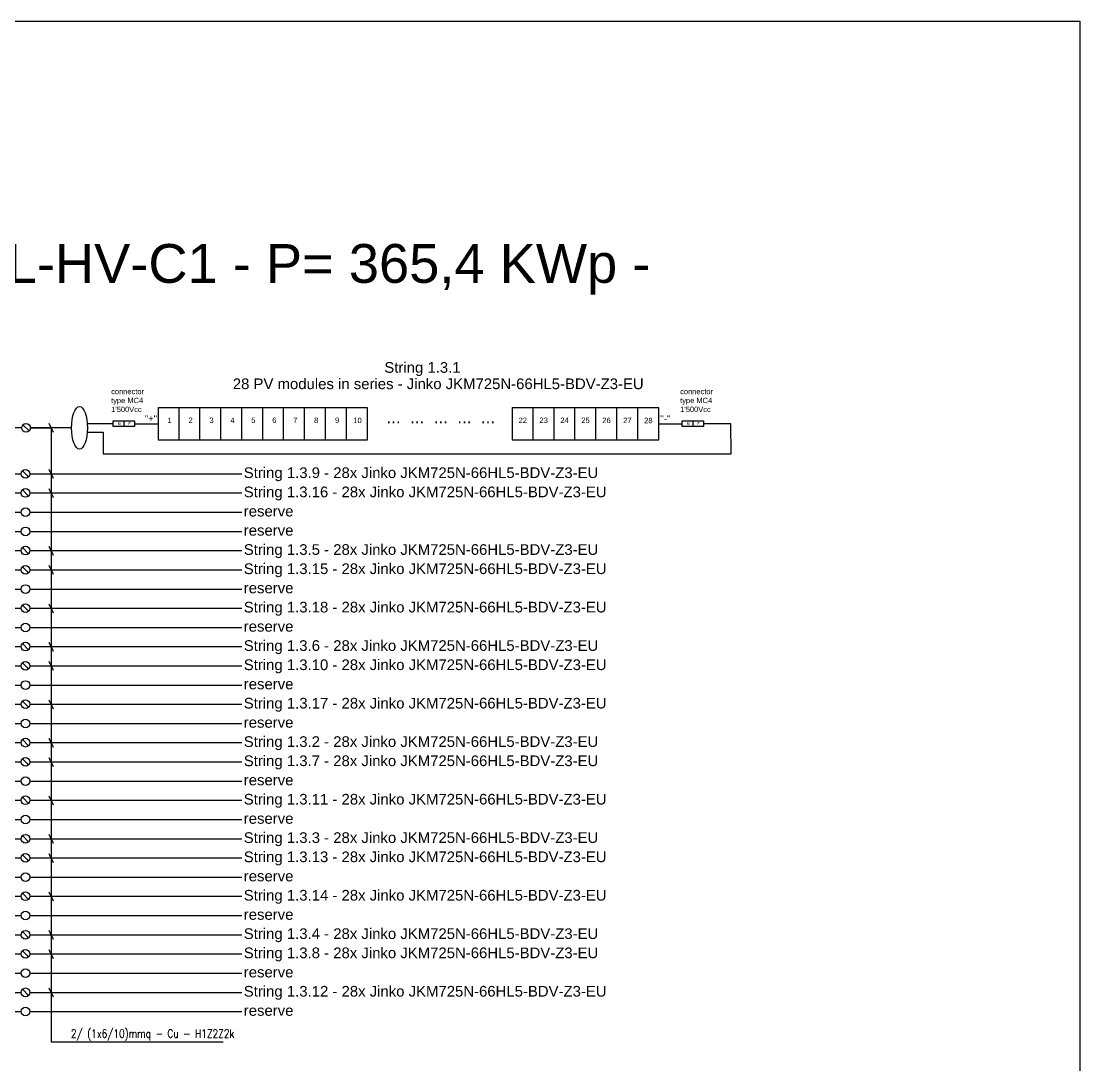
# Model space of a CAD drawing. Header units: millimetres. Extents: x 14856 to 141494, y 133975 to 167686.
# Drawn here: x 49565 to 55562, y 159920 to 165834 of the extents above; entities that cross this region are included whole.
import ezdxf

# ---------------------------------------------------------------- set-up
doc = ezdxf.new("R2010")
doc.units = ezdxf.units.MM
doc.linetypes.add('TRATTEGGIATA', pattern=[19.05, 12.7, -6.35])
doc.layers.add('-Testi', color=1, linetype='Continuous')
doc.layers.add('TRATTEGGIATA', color=40, linetype='TRATTEGGIATA')
doc.styles.add('SIMPLEX', font='SIMPLEX', dxfattribs={"width": 0.8})
doc.styles.get("Standard").update_dxf_attribs({"font": 'arial.ttf'})

msp = doc.modelspace()

# ---------------------------------------------------------------- linework, layer by layer
for points in [[(50340.1, 163644.3), (50340.1, 163461.9), (51525.8, 163461.9), (51525.8, 163643.8), (50340.1, 163643.8)], [(50458.7, 163461.9), (50458.7, 163643.8)], [(50577.2, 163461.7), (50577.2, 163643.5)], [(50695.8, 163461.4), (50695.8, 163643.2)], [(50814.4, 163461.9), (50814.4, 163643.8)], [(50933, 163461.7), (50933, 163643.5)], [(51051.5, 163461.4), (51051.5, 163643.2)], [(51170.1, 163461.9), (51170.1, 163643.8)], [(51288.7, 163461.7), (51288.7, 163643.5)], [(51407.3, 163461.4), (51407.3, 163643.2)], [(52345.8, 163644.3), (52345.8, 163461.9), (53175.9, 163461.9), (53175.9, 163643.8), (52345.8, 163643.8)], [(52464.4, 163461.9), (52464.4, 163643.8)], [(52583, 163461.7), (52583, 163643.5)], [(52701.6, 163461.4), (52701.6, 163643.2)], [(52820.2, 163461.9), (52820.2, 163643.8)], [(52938.7, 163461.7), (52938.7, 163643.5)], [(52938.7, 163461.7), (52938.7, 163643.5)], [(53057.3, 163461.4), (53057.3, 163643.2)], [(53057.3, 163461.4), (53057.3, 163643.2)], [(53175.9, 163461.9), (53175.9, 163643.8)], [(49609.5, 163512.5), (49574.8, 163547.3)], [(49721.1, 163555.4), (49746.6, 163504.4)], [(49721.1, 163555.4), (49746.6, 163504.4)], [(50146.6, 163568.4), (50146.6, 163537.8)], [(50207.2, 163553.1), (50340.1, 163553.1)], [(53176.4, 163553.1), (53309.3, 163553.1)], [(53369.9, 163568.4), (53369.9, 163537.8)], [(49613.8, 163529.9), (49733.8, 163529.9), (49733.8, 160050.4)], [(49606.6, 163251.9), (49571.9, 163286.6)], [(49721.1, 163294.8), (49746.6, 163243.7)], [(49606.6, 163143), (49571.9, 163177.8)], [(49721.1, 163185.9), (49746.6, 163134.9)], [(49606.6, 162816.5), (49571.9, 162851.3)], [(49721.1, 162859.4), (49746.6, 162808.4)], [(49606.6, 162707.7), (49571.9, 162742.5)], [(49721.1, 162750.6), (49746.6, 162699.6)], [(49606.6, 162490), (49571.9, 162524.8)], [(49721.1, 162532.9), (49746.6, 162481.9)], [(49606.6, 162272.3), (49571.9, 162307.1)], [(49721.1, 162315.2), (49746.6, 162264.2)], [(49606.6, 162163.5), (49571.9, 162198.3)], [(49721.1, 162206.4), (49746.6, 162155.4)], [(49606.6, 161945.8), (49571.9, 161980.6)], [(49721.1, 161988.7), (49746.6, 161937.7)], [(49606.6, 161728.1), (49571.9, 161762.9)], [(49721.1, 161771), (49746.6, 161720)], [(49606.6, 161619.3), (49571.9, 161654.1)], [(49721.1, 161662.2), (49746.6, 161611.2)], [(49721.1, 161444.5), (49746.6, 161393.5)], [(49606.6, 161401.6), (49571.9, 161436.4)], [(49606.6, 161183.9), (49571.9, 161218.7)], [(49721.1, 161226.8), (49746.6, 161175.8)], [(49606.6, 161075.1), (49571.9, 161109.9)], [(49721.1, 161118), (49746.6, 161067)], [(49721.1, 160900.3), (49746.6, 160849.3)], [(49606.6, 160857.4), (49571.9, 160892.2)], [(49606.6, 160639.7), (49571.9, 160674.5)], [(49721.1, 160682.6), (49746.6, 160631.6)], [(49606.6, 160530.9), (49571.9, 160565.7)], [(49721.1, 160573.8), (49746.6, 160522.8)], [(49606.6, 160313.2), (49571.9, 160348)], [(49721.1, 160356.1), (49746.6, 160305.1)], [(49733.8, 160050.4), (50708.8, 160050.4)]]:
    msp.add_lwpolyline(points)
at = {"color": 40}
for points in [[(49940.2, 163554.9), (50085.2, 163554.9)], [(49940.2, 163504.9), (50028.7, 163504.9), (50028.7, 163382.8), (53585.6, 163382.8), (53585.5, 163553.1), (53430.5, 163553.1)], [(49567.6, 163529.9), (49118.1, 163529.9)], [(49850.5, 163529.9), (49616.7, 163529.9)]]:
    msp.add_lwpolyline(points, dxfattribs=at)
for points in [[(50085.9, 163568.4), (50207.2, 163568.4), (50207.2, 163537.8), (50085.9, 163537.8)], [(53309.3, 163568.4), (53430.5, 163568.4), (53430.5, 163537.8), (53309.3, 163537.8)]]:
    msp.add_lwpolyline(points, close=True)
at = {"color": 40, "linetype": 'Continuous'}
for points in [[(49115.2, 163269.3), (49564.6, 163269.3)], [(49613.8, 163269.3), (50814.3, 163269.3)], [(49115.2, 163160.4), (49564.6, 163160.4)], [(49613.8, 163160.4), (50814.3, 163160.4)], [(49115.2, 162833.9), (49564.6, 162833.9)], [(49613.8, 162833.9), (50814.3, 162833.9)], [(49115.2, 162725.1), (49564.6, 162725.1)], [(49613.8, 162725.1), (50814.3, 162725.1)], [(49115.2, 162507.4), (49564.6, 162507.4)], [(49613.8, 162507.4), (50814.3, 162507.4)], [(49115.2, 162289.7), (49564.6, 162289.7)], [(49613.8, 162289.7), (50814.3, 162289.7)], [(49115.2, 162180.9), (49564.6, 162180.9)], [(49613.8, 162180.9), (50814.3, 162180.9)], [(49115.2, 161963.2), (49564.6, 161963.2)], [(49613.8, 161963.2), (50814.3, 161963.2)], [(49115.2, 161745.5), (49564.6, 161745.5)], [(49613.8, 161745.5), (50814.3, 161745.5)], [(49613.8, 161636.7), (50814.3, 161636.7)], [(49115.2, 161419), (49564.6, 161419)], [(49613.8, 161419), (50814.3, 161419)], [(49613.8, 161201.3), (50814.3, 161201.3)], [(49613.8, 161092.5), (50814.3, 161092.5)], [(49613.8, 160874.8), (50814.3, 160874.8)], [(49613.8, 160657.1), (50814.3, 160657.1)], [(49613.8, 160548.3), (50814.3, 160548.3)], [(49613.8, 160330.6), (50814.3, 160330.6)]]:
    msp.add_lwpolyline(points, dxfattribs=at)
at = {"color": 8, "linetype": 'Continuous'}
for points in [[(49115.2, 163051.6), (49564.6, 163051.6)], [(49613.8, 163051.6), (50814.3, 163051.6)], [(49115.2, 162942.7), (49564.6, 162942.7)], [(49613.8, 162942.7), (50814.3, 162942.7)], [(49115.2, 162616.2), (49564.6, 162616.2)], [(49613.8, 162616.2), (50814.3, 162616.2)], [(49115.2, 162398.5), (49564.6, 162398.5)], [(49613.8, 162398.5), (50814.3, 162398.5)], [(49115.2, 162072), (49564.6, 162072)], [(49613.8, 162072), (50814.3, 162072)], [(49115.2, 161854.4), (49564.6, 161854.4)], [(49613.8, 161854.4), (50814.3, 161854.4)], [(49115.2, 161527.8), (49564.6, 161527.8)], [(49613.8, 161527.8), (50814.3, 161527.8)], [(49115.2, 161310.2), (49564.6, 161310.2)], [(49613.8, 161310.2), (50814.3, 161310.2)], [(49115.2, 160983.6), (49564.6, 160983.6)], [(49613.8, 160983.6), (50814.3, 160983.6)], [(49115.2, 160766), (49564.6, 160766)], [(49613.8, 160766), (50814.3, 160766)], [(49115.2, 160439.4), (49564.6, 160439.4)], [(49613.8, 160439.4), (50814.3, 160439.4)], [(49115.2, 160221.8), (49564.6, 160221.8)], [(49613.8, 160221.8), (50814.3, 160221.8)]]:
    msp.add_lwpolyline(points, dxfattribs=at)
at = {"color": 7}
for centre in [(49592.1, 163529.9), (49589.2, 163269.3), (49589.2, 163160.4), (49589.2, 162833.9), (49589.2, 162725.1), (49589.2, 162507.4), (49589.2, 162289.7), (49589.2, 162180.9), (49589.2, 161963.2), (49589.2, 161745.5), (49589.2, 161636.7), (49589.2, 161419), (49589.2, 161201.3), (49589.2, 161092.5), (49589.2, 160874.8), (49589.2, 160657.1), (49589.2, 160548.3), (49589.2, 160330.6)]:
    msp.add_circle(centre, 24.6, dxfattribs=at)
at = {"color": 8}
for centre in [(49589.2, 163051.6), (49589.2, 162942.7), (49589.2, 162616.2), (49589.2, 162398.5), (49589.2, 162072), (49589.2, 161854.4), (49589.2, 161527.8), (49589.2, 161310.2), (49589.2, 160983.6), (49589.2, 160766), (49589.2, 160439.4), (49589.2, 160221.8)]:
    msp.add_circle(centre, 24.6, dxfattribs=at)
msp.add_ellipse((49895.4, 163529.9), major_axis=(0, -121.1), ratio=0.370747)
at = {"layer": 'Defpoints', "color": 1}
msp.add_lwpolyline([(43500.1, 165834.2), (55561.6, 165834.2), (55561.6, 158046.8), (43500.1, 158046.8)], close=True, dxfattribs=at)
at = {"layer": 'TRATTEGGIATA', "color": 40, "linetype": 'Continuous', "ltscale": 0.5}
for points in [[(49115.2, 161636.7), (49564.6, 161636.7)], [(49115.2, 161201.3), (49564.6, 161201.3)], [(49115.2, 161092.5), (49564.6, 161092.5)], [(49115.2, 160874.8), (49564.6, 160874.8)], [(49115.2, 160657.1), (49564.6, 160657.1)], [(49115.2, 160548.3), (49564.6, 160548.3)], [(49115.2, 160330.6), (49564.6, 160330.6)]]:
    msp.add_lwpolyline(points, dxfattribs=at)

# ---------------------------------------------------------------- texts
at = {"layer": '-Testi', "color": 7, "insert": (50309, 160089), "char_height": 46.621, "width": 1811.153, "attachment_point": 5, "style": 'SIMPLEX'}
msp.add_mtext('2/ (1x6/10)mmq - Cu - H1Z2Z2k', dxfattribs=at)
at = {"attachment_point": 1}
for s, insert, char_height, width in [('INVERTER 1.3 - TBEA TS330KTL-HV-C1 - P= 365,4 KWp - P= 330 KWac @40°C', (44957.1, 164571.2), 220, 8459.921), ('28 PV modules in series - {\\C7;Jinko JKM725N-66HL5-BDV-Z3-EU}', (50763.5, 163809.3), 60.443, 2681.977), ("connector type MC4\\P1'500Vcc", (50074.3, 163750.6), 30.344, 266.347), ("connector type MC4\\P1'500Vcc", (53297.6, 163750.6), 30.344, 266.347), ("''+''", (50263.4, 163601.1), 38.08, 72.401), ("''-''", (53184.7, 163601.1), 38.08, 72.401), ('\\pxql;{\\fArial|b1|i0|c0|p34;M}', (50111.4, 163560.1), 13.785, 16.703), ('\\pxql;{\\fArial|b1|i0|c0|p34;F}', (50172, 163560.1), 13.785, 16.703), ('1 ', (50393.9, 163587.9), 30.84, 30.845), ('2 ', (50512.5, 163587.9), 30.84, 30.845), ('3 ', (50631.1, 163587.9), 30.84, 30.845), ('4 ', (50749.7, 163587.3), 30.84, 30.845), ('5 ', (50868.2, 163587.9), 30.84, 30.845), ('6 ', (50986.8, 163587.9), 30.84, 30.845), ('7 ', (51105.4, 163587.3), 30.84, 30.845), ('8 ', (51224, 163587.9), 30.84, 30.845), ('9 ', (51342.5, 163587.6), 30.84, 30.845), ('10 ', (51445.9, 163587.3), 30.84, 30.845), ('...  ...  ...  ...  ... ', (51634.2, 163624.9), 68.894, 747.028), ('22 ', (52381.9, 163587.6), 30.84, 30.845), ('23 ', (52500.5, 163587.9), 30.84, 30.845), ('24 ', (52619.1, 163587.9), 30.84, 30.845), ('25 ', (52737.6, 163587.6), 30.84, 30.845), ('26 ', (52856.2, 163587.3), 30.84, 30.845), ('27', (52974.8, 163587.1), 30.84, 30.845), ('28 ', (53093.4, 163586.8), 30.84, 30.845), ('\\pxql;{\\fArial|b1|i0|c0|p34;M}', (53334.7, 163560.1), 13.785, 16.703), ('\\pxql;{\\fArial|b1|i0|c0|p34;F}', (53395.3, 163560.1), 13.785, 16.703)]:
    msp.add_mtext(s, dxfattribs=dict(at, insert=insert, char_height=char_height, width=width))
at = {"color": 7, "char_height": 60.44, "width": 4500, "attachment_point": 1}
for s, insert in [('String 1.3.1 ', (51622, 163902.1)), ('String 1.3.9 - 28x Jinko JKM725N-66HL5-BDV-Z3-EU', (50825.6, 163305.6)), ('String 1.3.16 - 28x Jinko JKM725N-66HL5-BDV-Z3-EU', (50825.6, 163196.7)), ('String 1.3.5 - 28x Jinko JKM725N-66HL5-BDV-Z3-EU', (50825.6, 162870.2)), ('String 1.3.15 - 28x Jinko JKM725N-66HL5-BDV-Z3-EU', (50825.6, 162761.4)), ('String 1.3.18 - 28x Jinko JKM725N-66HL5-BDV-Z3-EU', (50825.6, 162543.7)), ('String 1.3.6 - 28x Jinko JKM725N-66HL5-BDV-Z3-EU', (50825.6, 162326)), ('String 1.3.10 - 28x Jinko JKM725N-66HL5-BDV-Z3-EU', (50825.6, 162217.2)), ('String 1.3.17 - 28x Jinko JKM725N-66HL5-BDV-Z3-EU', (50825.6, 161999.5)), ('String 1.3.2 - 28x Jinko JKM725N-66HL5-BDV-Z3-EU', (50825.6, 161781.8)), ('String 1.3.7 - 28x Jinko JKM725N-66HL5-BDV-Z3-EU', (50825.6, 161673)), ('String 1.3.11 - 28x Jinko JKM725N-66HL5-BDV-Z3-EU', (50825.6, 161455.3)), ('String 1.3.3 - 28x Jinko JKM725N-66HL5-BDV-Z3-EU', (50825.6, 161237.6)), ('String 1.3.13 - 28x Jinko JKM725N-66HL5-BDV-Z3-EU', (50825.6, 161128.8)), ('String 1.3.14 - 28x Jinko JKM725N-66HL5-BDV-Z3-EU', (50825.6, 160911.1)), ('String 1.3.4 - 28x Jinko JKM725N-66HL5-BDV-Z3-EU', (50825.6, 160693.4)), ('String 1.3.8 - 28x Jinko JKM725N-66HL5-BDV-Z3-EU', (50825.6, 160584.6)), ('String 1.3.12 - 28x Jinko JKM725N-66HL5-BDV-Z3-EU', (50825.6, 160366.9))]:
    msp.add_mtext(s, dxfattribs=dict(at, insert=insert))
at = {"color": 8, "char_height": 60.44, "width": 4500, "attachment_point": 1}
for insert in [(50825.6, 163087.9), (50825.6, 162979), (50825.6, 162652.5), (50825.6, 162434.8), (50825.6, 162108.3), (50825.6, 161890.6), (50825.6, 161564.1), (50825.6, 161346.4), (50825.6, 161019.9), (50825.6, 160802.2), (50825.6, 160475.7), (50825.6, 160258.1)]:
    msp.add_mtext('reserve', dxfattribs=dict(at, insert=insert))

doc.saveas('drawing.dxf')
